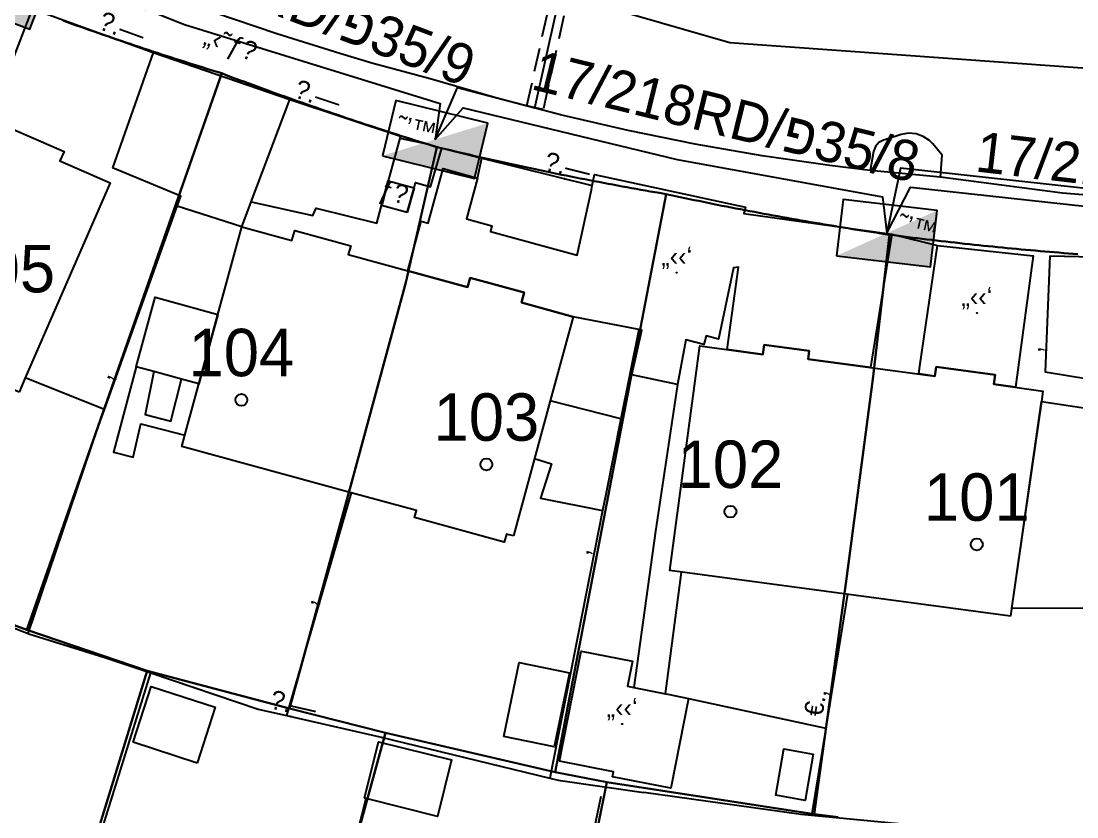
# Model space of a CAD drawing. Header units: metres. Extents: x 218299 to 220222, y 572714 to 574340.
# Drawn here: x 218803.07 to 218847.65, y 573448.94 to 573482.52 of the extents above; entities that cross this region are included whole.
import ezdxf
from ezdxf.enums import TextEntityAlignment as Align

# ---------------------------------------------------------------- set-up
doc = ezdxf.new("R2010")
doc.units = ezdxf.units.M
doc.header["$MEASUREMENT"] = 0
doc.linetypes.add('DASH15', pattern=[1.5, 1, -0.5])
for name, color, linetype in [('1602', 44, 'Continuous'), ('1603', 44, 'Continuous'), ('6151', 102, 'CABLEUNDEXIST03'), ('6261', 7, 'Continuous'), ('6701', 7, 'DASH15'), ('A_POINTS', 2, 'Continuous'), ('M2200', 253, 'Continuous'), ('M2207', 253, 'Continuous'), ('M2401', 7, 'Continuous'), ('M2404', 7, 'Continuous'), ('M2407', 253, 'Continuous'), ('M2408', 253, 'Continuous'), ('M2412', 253, 'Continuous'), ('M2420', 253, 'Continuous'), ('M2601', 253, 'Continuous'), ('M2602', 253, 'Continuous'), ('M2605', 253, 'Continuous'), ('M2612', 253, 'Continuous')]:
    doc.layers.add(name, color=color, linetype=linetype)
doc.styles.add('HEBTXT', font='HEBTXT')
doc.styles.add('MAVAT_HEBTXT', font='HEBTXT')
doc.linetypes.add('CABLEUNDEXIST03', pattern='A,3.5,[222,elecad.shx,S=0.01,R=0,X=0,Y=0],1.5', length=5)

# ---------------------------------------------------------------- blocks, each defined once
blk = doc.blocks.new('6261')
blk.add_lwpolyline([(-2, -1.2), (2, -1.2), (2, 1.2), (-2, 1.2)], close=True)
at = {"color": 0}
blk.add_solid([(2, 1.2), (-2, -1.2), (2, -1.2)], dxfattribs=at)
at = {"color": 0, "style": 'HEBTXT'}
blk.add_attdef('PIL_NAME', (2.689, 2.418), '', height=1.7, dxfattribs=at)
at = {"style": 'HEBTXT'}
blk.add_attdef('CAMUT_MONIM', (2.489, 0.218), '', height=1.7, dxfattribs=at)
at = {"color": 0, "style": 'HEBTXT', "flags": 1}
for tag, p in [('TYPE', (2.585, -1.773)), ('MAP_TYPE', (2.689, -3.782))]:
    blk.add_attdef(tag, p, '', height=1.7, dxfattribs=at)
blk = doc.blocks.new('1603')
at = {"layer": 'A_POINTS'}
blk.add_circle((0, 0), 0.25, dxfattribs=at)
at = {"color": 0, "style": 'HEBTXT'}
blk.add_attdef('PARCEL_NUM', text='', height=2, dxfattribs=at).set_placement((0, 1), align=Align.CENTER)
at = {"color": 0, "style": 'HEBTXT', "flags": 1}
blk.add_attdef('LOT_NUM', text='', height=2, dxfattribs=at).set_placement((0, -2.5), align=Align.CENTER)
blk = doc.blocks.new('M2408')
blk.add_circle((0, 0), 0.025)
at = {"style": 'MAVAT_HEBTXT'}
blk.add_attdef('NAME', text='', height=0.8, dxfattribs=at).set_placement((0, 1.592), align=Align.MIDDLE)
blk = doc.blocks.new('M2601')
blk.add_circle((0, 0), 0.025)
at = {"style": 'MAVAT_HEBTXT'}
blk.add_attdef('NAME', text='', height=0.8, dxfattribs=at).set_placement((0, 1.592), align=Align.MIDDLE)
blk = doc.blocks.new('M2602')
blk.add_circle((0, 0), 0.025)
at = {"style": 'MAVAT_HEBTXT'}
blk.add_attdef('NAME', text='', height=0.8, dxfattribs=at).set_placement((0, 1.592), align=Align.MIDDLE)
blk = doc.blocks.new('M2605')
blk.add_circle((0, 0), 0.025)
at = {"style": 'MAVAT_HEBTXT'}
blk.add_attdef('NAME', text='', height=0.8, dxfattribs=at).set_placement((0, 1.592), align=Align.MIDDLE)
blk = doc.blocks.new('M2612')
blk.add_circle((0, 0), 0.025)
at = {"style": 'MAVAT_HEBTXT'}
blk.add_attdef('NAME', text='', height=0.8, dxfattribs=at).set_placement((0, 1.592), align=Align.MIDDLE)
blk = doc.blocks.new('M2207')
blk.add_circle((0, 0), 0.025)
at = {"style": 'MAVAT_HEBTXT'}
blk.add_attdef('NAME', text='', height=0.8, dxfattribs=at).set_placement((0, 1.592), align=Align.MIDDLE)
blk = doc.blocks.new('M2412')
blk.add_circle((0, 0), 0.025)
at = {"style": 'MAVAT_HEBTXT'}
blk.add_attdef('NAME', text='', height=0.8, dxfattribs=at).set_placement((0, 1.592), align=Align.MIDDLE)
blk = doc.blocks.new('111')
at = {"layer": 'M2200'}
for points in [[(218802.992, 573466.87, 575.901), (218796.153, 573469.839, 575.886), (218789.598, 573472.685, 575.871), (218791.103, 573476.15, 575.871), (218791.911, 573478.013, 575.871), (218793.403, 573481.448, 575.871), (218795.158, 573480.686, 575.871), (218795.365, 573480.596, 575.871), (218795.508, 573480.926, 575.871), (218797.76, 573479.948, 575.871), (218797.618, 573479.622, 575.871), (218800.158, 573478.519, 575.871), (218802.421, 573477.536, 575.871), (218802.625, 573478.006, 575.871), (218804.883, 573477.025, 575.871), (218804.707, 573476.62, 575.871), (218806.826, 573475.7, 575.901), (218803.25, 573467.464, 575.901)], [(218823.854, 573460.795, 576.171), (218823.558, 573460.876, 576.171), (218823.464, 573460.532, 576.006), (218819.682, 573461.567, 576.006), (218819.764, 573461.867, 576.126), (218817.006, 573462.621, 576.126), (218809.858, 573464.577, 576.126), (218809.988, 573465.054, 576.125), (218811.382, 573470.147, 576.108), (218812.394, 573473.844, 576.096), (218812.394, 573473.844, 576.096), (218812.394, 573473.844, 576.096), (218814.508, 573473.266, 576.096), (218814.622, 573473.682, 576.096), (218816.987, 573473.035, 576.096), (218816.887, 573472.668, 576.096), (218821.916, 573471.292, 576.141), (218821.916, 573471.292, 576.141), (218822.026, 573471.692, 576.141), (218822.026, 573471.692, 576.141), (218824.314, 573471.066, 576.141), (218824.314, 573471.066, 576.141), (218824.198, 573470.642, 576.141), (218824.198, 573470.642, 576.141), (218826.384, 573470.044, 576.141), (218826.384, 573470.044, 576.141), (218825.413, 573466.495, 576.153), (218824.746, 573464.057, 576.161)], [(218844.843, 573457.412, 576.36), (218830.461, 573459.335, 576.36), (218831.728, 573468.814, 576.36), (218834.387, 573468.458, 576.36), (218834.44, 573468.855, 576.36), (218836.344, 573468.601, 576.36), (218836.299, 573468.259, 576.36), (218841.647, 573467.544, 576.36), (218841.698, 573467.926, 576.36), (218844.189, 573467.593, 576.36), (218844.136, 573467.202, 576.36), (218846.211, 573466.909, 576.36), (218846.147, 573466.463, 576.36), (218844.904, 573457.836, 576.36), (218844.843, 573457.412, 576.36)]]:
    blk.add_polyline3d(points, close=True, dxfattribs=at)
at = {"layer": 'M2207'}
for points in [[(218824.314, 573471.066, 575.931), (218822.026, 573471.692, 575.916), (218821.916, 573471.292, 575.961), (218819.396, 573471.982, 575.961), (218819.969, 573474.077, 575.826), (218820.263, 573473.997, 575.826), (218820.892, 573476.298, 575.136), (218822.342, 573475.901, 575.166), (218822.342, 573475.901, 575.166), (218821.872, 573474.18, 575.751), (218822.952, 573473.885, 575.781), (218822.886, 573473.645, 575.781), (218826.552, 573472.642, 575.796), (218827.147, 573475.406, 575.626), (218827.185, 573475.583, 575.615), (218827.286, 573476.053, 575.586), (218833.653, 573474.669, 575.571), (218833.58, 573474.404, 576.171), (218839.837, 573473.529, 576.201), (218839.837, 573473.529, 576.201), (218838.926, 573467.907, 576.321), (218836.299, 573468.259, 576.321), (218836.344, 573468.601, 576.321), (218834.44, 573468.855, 576.291), (218834.387, 573468.458, 576.291), (218832.876, 573468.66, 576.291), (218833.354, 573472.145, 576.261), (218833.146, 573472.104, 575.751), (218832.517, 573469.104, 575.901), (218831.996, 573469.246, 576.351), (218831.893, 573468.872, 576.351), (218831.143, 573469.07, 576.351), (218830.788, 573467.181, 576.306), (218830.788, 573467.181, 576.306), (218828.861, 573467.599, 576.336), (218829.274, 573469.487, 576.336), (218829.153, 573469.51, 576.324), (218826.384, 573470.044, 576.036), (218824.198, 573470.642, 576.006)], [(218844.189, 573467.593, 576.096), (218841.698, 573467.926, 576.096), (218841.647, 573467.544, 576.126), (218840.978, 573467.633, 576.126), (218841.022, 573467.963, 575.946), (218841.758, 573473.056, 575.946), (218841.758, 573473.056, 575.946), (218845.797, 573472.623, 575.946), (218845.056, 573467.079, 576.216), (218844.136, 573467.202, 576.216)], [(218811.382, 573470.147, 575.466), (218810.579, 573467.211, 575.466), (218809.85, 573467.41, 575.466), (218808.672, 573467.732, 575.466), (218807.933, 573467.934, 575.466), (218807.933, 573467.934, 575.466), (218808.737, 573470.871, 575.466), (218811.382, 573470.147, 575.466)], [(218851.98, 573465.74, 575.7), (218851.991, 573457.75, 576.18), (218848.456, 573457.745, 576.06), (218844.905, 573457.74, 575.94), (218846.147, 573466.463, 575.94), (218848.967, 573466.053, 575.7), (218848.956, 573465.782, 575.7)], [(218825.797, 573451.293, 575.946), (218826.713, 573455.932, 575.856), (218828.883, 573455.504, 575.616), (218828.675, 573454.45, 575.826), (218828.947, 573454.396, 575.823), (218830.281, 573454.133, 575.807), (218830.379, 573454.114, 575.806), (218831.248, 573453.942, 575.796), (218830.498, 573450.144, 575.766), (218828.037, 573450.629, 575.916), (218828.079, 573450.843, 575.946)], [(218823.456, 573452.328, 575.106), (218824.098, 573455.458, 575.106), (218826.226, 573455.022, 575.136), (218825.584, 573451.891, 575.136), (218823.456, 573452.328, 575.106)], [(218810.502, 573451.212, 572.511), (218807.799, 573452.088, 572.481), (218808.562, 573454.442, 572.301), (218811.265, 573453.569, 572.331), (218810.502, 573451.212, 572.511)], [(218817.566, 573449.725, 571.941), (218818.158, 573452.111, 571.941), (218821.249, 573451.344, 571.941), (218820.657, 573448.958, 571.941), (218817.635, 573449.708, 571.941), (218817.566, 573449.725, 571.941)], [(218836.509, 573451.592, 575.22), (218836.168, 573449.635, 575.22), (218834.938, 573449.849, 575.22), (218835.279, 573451.806, 575.22), (218836.509, 573451.592, 575.22)]]:
    blk.add_polyline3d(points, close=True, dxfattribs=at)
at = {"layer": 'M2401'}
blk.add_polyline3d([(218847.898, 573475.197, 573.094), (218847.039, 573475.268, 573.183), (218841.884, 573475.932, 573.153), (218841.958, 573476.866, 573.153), (218841.559, 573477.345, 573.153), (218841.424, 573477.482, 573.153), (218841.159, 573477.659, 573.153), (218840.858, 573477.765, 573.153), (218840.541, 573477.794, 573.153), (218840.226, 573477.742, 573.153), (218839.533, 573477.519, 573.153), (218839.487, 573477.505, 573.153), (218839.289, 573477.396, 573.153), (218839.141, 573477.225, 573.153), (218839.061, 573477.014, 573.153), (218838.92, 573476.223, 573.168), (218837.213, 573476.431, 573.152), (218834.363, 573476.843, 573.126), (218831.526, 573477.335, 573.099), (218828.703, 573477.905, 573.071), (218825.897, 573478.553, 573.044), (218823.111, 573479.279, 573.016), (218820.346, 573480.082, 572.988), (218817.873, 573480.749, 572.928), (218816.528, 573481.151, 572.857), (218813.863, 573481.992, 572.758), (218811.213, 573482.887, 572.717)], dxfattribs=at)
at = {"layer": 'M2404'}
blk.add_polyline3d([(218847.898, 573475.197, 573.094), (218847.039, 573475.268, 573.183), (218841.884, 573475.932, 573.153), (218841.958, 573476.866, 573.153), (218841.559, 573477.345, 573.153), (218841.424, 573477.482, 573.153), (218841.159, 573477.659, 573.153), (218840.858, 573477.765, 573.153), (218840.541, 573477.794, 573.153), (218840.226, 573477.742, 573.153), (218839.533, 573477.519, 573.153), (218839.487, 573477.505, 573.153), (218839.289, 573477.396, 573.153), (218839.141, 573477.225, 573.153), (218839.061, 573477.014, 573.153), (218838.92, 573476.223, 573.168), (218837.213, 573476.431, 573.152), (218834.363, 573476.843, 573.126), (218831.526, 573477.335, 573.099), (218828.703, 573477.905, 573.071), (218825.897, 573478.553, 573.044), (218823.111, 573479.279, 573.016), (218820.346, 573480.082, 572.988), (218817.873, 573480.749, 572.928), (218816.528, 573481.151, 572.857), (218813.863, 573481.992, 572.758), (218811.213, 573482.887, 572.717)], dxfattribs=at)
at = {"layer": 'M2407'}
for points in [[(218812.791, 573474.902, 573.437), (218815.392, 573474.323, 573.437), (218815.523, 573474.631, 573.437), (218818.092, 573473.992, 573.407), (218818.293, 573474.745, 573.407), (218818.309, 573474.803, 573.407)], [(218807.933, 573467.934, 573.456), (218806.969, 573464.336, 573.306), (218807.798, 573464.122, 573.306), (218808.124, 573465.523, 573.396), (218809.988, 573465.054, 573.396)], [(218806.589, 573466.133, 573.306), (218803.25, 573467.464, 573.336)], [(218808.672, 573467.732, 573.426), (218808.305, 573465.924, 573.426), (218809.394, 573465.641, 573.426), (218809.85, 573467.41, 573.456)], [(218830.788, 573467.181, 573.696), (218829.849, 573460.996, 573.696), (218828.947, 573454.396, 573.426)], [(218824.746, 573464.057, 573.486), (218825.464, 573463.837, 573.486), (218824.998, 573462.388, 573.486), (218827.623, 573461.863, 573.546)], [(218830.281, 573454.133, 573.516), (218830.951, 573459.269, 573.666)], [(218831.248, 573453.942, 573.409), (218837.046, 573452.678, 573.409)]]:
    blk.add_polyline3d(points, dxfattribs=at)
at = {"layer": 'M2408'}
for points in [[(218808.65, 573481.201, 572.586), (218814.412, 573479.218, 572.736)], [(218841.884, 573475.932, 573.153), (218838.92, 573476.223, 573.168)], [(218846.509, 573472.615, 573.195), (218852.7, 573472.483, 573.195)]]:
    blk.add_polyline3d(points, dxfattribs=at)
at = {"layer": 'M2412'}
blk.add_polyline3d([(218819.368, 573474.452, 573.377), (218818.294, 573474.746, 573.377), (218818.573, 573475.78, 573.047), (218819.661, 573475.491, 573.047)], close=True, dxfattribs=at)
at = {"layer": 'M2420', "linetype": 'Continuous', "lineweight": -3}
blk.add_lwpolyline([(218784.91, 573498.19), (218799.09, 573491.38), (218833, 573481.62), (218860.8, 573479.62), (218884.2, 573481.19), (218908, 573487.81), (218929.09, 573498.38), (218936.2, 573503.5), (218951.5, 573513.19), (218966.91, 573529), (218976.7, 573544.88), (218985.627, 573563.641), (218988, 573565.81), (218995.09, 573587.88), (218998.81, 573618.93), (218992.8, 573643.88), (218991.2, 573657.81), (218964.91, 573706.38)], dxfattribs=at)
at = {"layer": 'M2601'}
for points in [[(218820.278, 573477.325, 575.117), (218820.828, 573477.162, 575.117)], [(218803.364, 573456.684, 575.567), (218806.311, 573465.357, 575.747), (218806.589, 573466.133, 575.733), (218809.664, 573474.717, 575.575), (218809.812, 573475.13, 575.567), (218806.932, 573476.328, 575.426)], [(218812.394, 573473.844, 573.816), (218809.664, 573474.717, 573.816)], [(218846.509, 573472.615, 575.055), (218846.509, 573472.615, 575.055), (218846.306, 573467.716, 575.505), (218849.055, 573467.276, 575.505), (218849.318, 573467.234, 575.505), (218849.318, 573467.234, 575.505)], [(218829.153, 573469.51, 575.537), (218828.397, 573465.737, 575.619), (218827.772, 573462.618, 575.687), (218827.623, 573461.863, 575.684), (218825.395, 573450.576, 575.627)], [(218828.397, 573465.737, 575.676), (218825.413, 573466.495, 575.706)], [(218817.006, 573462.621, 575.387), (218814.275, 573453.211, 575.267)], [(218816.777, 573446.351, 571.207), (218817.635, 573449.708, 571.207)], [(218826.178, 573443.191, 571.71), (218827.558, 573449.815, 571.71)]]:
    blk.add_polyline3d(points, dxfattribs=at)
at = {"layer": 'M2602'}
for points in [[(218822.342, 573475.901, 574.127), (218822.529, 573476.735, 574.127)], [(218837.966, 573458.332, 575.953), (218837.046, 573452.678, 575.5), (218836.447, 573448.996, 575.205)], [(218802.755, 573435.797, 570.723), (218804.697, 573442.501, 570.59), (218805.382, 573444.868, 570.543), (218808.55, 573455.013, 570.543)]]:
    blk.add_polyline3d(points, dxfattribs=at)
at = {"layer": 'M2605'}
for points in [[(218788.362, 573482.788, 573.192), (218787.947, 573482.101, 573.162), (218787.602, 573481.376, 573.13), (218787.332, 573480.62, 573.099), (218787.281, 573480.445, 573.092), (218786.281, 573473.786, 573.002), (218785.352, 573467.577, 572.942), (218790.625, 573465.211, 572.942), (218789.209, 573462.156, 572.957), (218792.501, 573460.889, 572.985), (218792.734, 573460.799, 572.987), (218803.364, 573456.684, 573.137), (218803.405, 573456.67, 573.137), (218803.405, 573456.67, 573.137)], [(218802.51, 573480.324, 573.257), (218802.895, 573481.332, 573.246), (218803.548, 573483.044, 573.227), (218803.548, 573483.044, 573.227), (218808.65, 573481.201, 573.227), (218808.65, 573481.201, 573.227), (218806.932, 573476.328, 573.287)], [(218812.394, 573473.844, 573.437), (218812.791, 573474.902, 573.437), (218814.412, 573479.218, 573.437), (218814.412, 573479.218, 573.437), (218819.083, 573477.665, 573.617), (218819.06, 573477.581, 573.617), (218818.573, 573475.78, 573.617), (218818.309, 573474.803, 573.617), (218818.309, 573474.803, 573.617)], [(218819.368, 573474.452, 573.617), (218819.368, 573474.452, 573.617), (218819.661, 573475.491, 573.617), (218819.724, 573475.716, 573.617), (218820.363, 573475.525, 573.617), (218820.828, 573477.162, 573.617), (218822.529, 573476.735, 573.617), (218827.185, 573475.583, 573.617)], [(218803.405, 573456.67, 572.927), (218806.603, 573455.671, 572.867), (218808.55, 573455.013, 572.885), (218813.082, 573453.481, 572.927), (218814.275, 573453.211, 572.927), (218818.211, 573452.321, 572.927), (218825.395, 573450.576, 573.013), (218825.745, 573450.491, 573.017), (218825.745, 573450.491, 573.017), (218825.745, 573450.491, 573.017)], [(218904.178, 573453.952, 572.805), (218897.583, 573452.143, 572.805), (218895.755, 573451.761, 572.805), (218893.483, 573451.286, 572.805), (218887.66, 573450.068, 572.805), (218882.196, 573449.218, 572.805), (218880.374, 573448.935, 572.805), (218871.017, 573447.822, 572.805), (218870.572, 573447.769, 572.805), (218866.475, 573447.725, 572.96), (218864.913, 573447.708, 573.018), (218859.255, 573447.647, 573.232), (218858.644, 573447.64, 573.255), (218856.823, 573447.688, 573.255), (218847.777, 573447.925, 573.255), (218847.581, 573447.93, 573.255), (218837.478, 573448.898, 573.255), (218836.447, 573448.996, 573.255), (218836.006, 573449.038, 573.255), (218829.366, 573449.962, 573.255)], [(218825.745, 573450.491, 573.197), (218829.366, 573449.962, 573.257)]]:
    blk.add_polyline3d(points, dxfattribs=at)
at = {"layer": 'M2612'}
for points in [[(218819.06, 573477.581, 575.087), (218820.278, 573477.325, 575.087), (218820.278, 573477.325, 575.087)], [(218839.837, 573473.529, 575.676), (218841.758, 573473.056, 575.676)]]:
    blk.add_polyline3d(points, dxfattribs=at)
at = {"layer": 'M2207'}
ref = blk.add_blockref('M2207', (218830.752, 573471.907), dxfattribs=dict(at, xscale=0.5, yscale=0.5, zscale=0.5))
ref.add_attrib('NAME', '„‹‹‘', dxfattribs={"layer": '0', "height": 0.8, "style": 'MAVAT_HEBTXT'}).set_placement((218830.752, 573472.532), align=Align.MIDDLE)
ref = blk.add_blockref('M2207', (218843.424, 573470.205), dxfattribs=dict(at, xscale=0.5, yscale=0.5, zscale=0.5))
ref.add_attrib('NAME', '„‹‹‘', dxfattribs={"layer": '0', "height": 0.8, "style": 'MAVAT_HEBTXT'}).set_placement((218843.424, 573470.83), align=Align.MIDDLE)
ref = blk.add_blockref('M2207', (218828.447, 573452.858), dxfattribs=dict(at, xscale=0.5, yscale=0.5, zscale=0.5))
ref.add_attrib('NAME', '„‹‹‘', dxfattribs={"layer": '0', "height": 0.8, "style": 'MAVAT_HEBTXT'}).set_placement((218828.447, 573453.483), align=Align.MIDDLE)
at = {"layer": 'M2408'}
ref = blk.add_blockref('M2408', (218811.465, 573480.232), dxfattribs=dict(at, xscale=0.5, yscale=0.5, zscale=0.5))
ref.add_attrib('NAME', '„‹˜ƒ\x8e', dxfattribs={"layer": '0', "height": 0.8, "rotation": 341.006, "style": 'MAVAT_HEBTXT'}).set_placement((218811.888, 573481.462), align=Align.MIDDLE)
at = {"layer": 'M2412'}
ref = blk.add_blockref('M2412', (218818.583, 573475.777), dxfattribs=dict(at, xscale=0.5, yscale=0.5, zscale=0.5))
ref.add_attrib('NAME', 'ƒ\x8e', dxfattribs={"layer": '0', "height": 0.8, "rotation": 345.1267, "style": 'MAVAT_HEBTXT'}).set_placement((218818.786, 573475.207), align=Align.MIDDLE)
at = {"layer": 'M2601'}
ref = blk.add_blockref('M2601', (218846.345, 573468.648), dxfattribs=dict(at, xscale=0.5, yscale=0.5, zscale=0.5))
ref.add_attrib('NAME', '‚', dxfattribs={"layer": '0', "height": 0.8, "rotation": 87.63, "style": 'MAVAT_HEBTXT'}).set_placement((218845.795, 573468.67), align=Align.MIDDLE)
ref = blk.add_blockref('M2601', (218807.044, 573467.401), dxfattribs=dict(at, xscale=0.5, yscale=0.5, zscale=0.5))
ref.add_attrib('NAME', '‚', dxfattribs={"layer": '0', "height": 0.8, "rotation": 70.2916, "style": 'MAVAT_HEBTXT'}).set_placement((218806.526, 573467.587), align=Align.MIDDLE)
ref = blk.add_blockref('M2601', (218827.264, 573460.046), dxfattribs=dict(at, xscale=0.5, yscale=0.5, zscale=0.5))
ref.add_attrib('NAME', '‚', dxfattribs={"layer": '0', "height": 0.8, "rotation": 78.8311, "style": 'MAVAT_HEBTXT'}).set_placement((218826.725, 573460.152), align=Align.MIDDLE)
ref = blk.add_blockref('M2601', (218815.64, 573457.916), dxfattribs=dict(at, xscale=0.5, yscale=0.5, zscale=0.5))
ref.add_attrib('NAME', '‚', dxfattribs={"layer": '0', "height": 0.8, "rotation": 73.8176, "style": 'MAVAT_HEBTXT'}).set_placement((218815.112, 573458.07), align=Align.MIDDLE)
at = {"layer": 'M2602'}
ref = blk.add_blockref('M2602', (218837.207, 573453.664), dxfattribs=dict(at, xscale=0.5, yscale=0.5, zscale=0.5))
ref.add_attrib('NAME', '€.‚', dxfattribs={"layer": '0', "height": 0.8, "rotation": 80.7606, "style": 'MAVAT_HEBTXT'}).set_placement((218836.664, 573453.752), align=Align.MIDDLE)
at = {"layer": 'M2605'}
ref = blk.add_blockref('M2605', (218807.16, 573481.739), dxfattribs=dict(at, xscale=0.5, yscale=0.5, zscale=0.5))
ref.add_attrib('NAME', '\x9a.—', dxfattribs={"layer": '0', "height": 0.8, "rotation": 340.1372, "style": 'MAVAT_HEBTXT'}).set_placement((218807.347, 573482.256), align=Align.MIDDLE)
ref = blk.add_blockref('M2605', (218815.432, 573478.879), dxfattribs=dict(at, xscale=0.5, yscale=0.5, zscale=0.5))
ref.add_attrib('NAME', '\x9a.—', dxfattribs={"layer": '0', "height": 0.8, "rotation": 341.6174, "style": 'MAVAT_HEBTXT'}).set_placement((218815.605, 573479.401), align=Align.MIDDLE)
ref = blk.add_blockref('M2605', (218826.02, 573475.871), dxfattribs=dict(at, xscale=0.5, yscale=0.5, zscale=0.5))
ref.add_attrib('NAME', '\x9a.—', dxfattribs={"layer": '0', "height": 0.8, "rotation": 345.9131, "style": 'MAVAT_HEBTXT'}).set_placement((218826.153, 573476.405), align=Align.MIDDLE)
ref = blk.add_blockref('M2605', (218814.458, 573453.17), dxfattribs=dict(at, xscale=0.5, yscale=0.5, zscale=0.5))
ref.add_attrib('NAME', '\x9a.—', dxfattribs={"layer": '0', "height": 0.8, "rotation": 347.2553, "style": 'MAVAT_HEBTXT'}).set_placement((218814.579, 573453.707), align=Align.MIDDLE)
at = {"layer": 'M2612'}
ref = blk.add_blockref('M2612', (218819.669, 573477.453), dxfattribs=dict(at, xscale=0.5, yscale=0.5, zscale=0.5))
ref.add_attrib('NAME', '˜’™', dxfattribs={"layer": '0', "height": 0.8, "rotation": 348.1591, "style": 'MAVAT_HEBTXT'}).set_placement((218819.782, 573477.991), align=Align.MIDDLE)
ref = blk.add_blockref('M2612', (218840.797, 573473.292), dxfattribs=dict(at, xscale=0.5, yscale=0.5, zscale=0.5))
ref.add_attrib('NAME', '˜’™', dxfattribs={"layer": '0', "height": 0.8, "rotation": 346.1813, "style": 'MAVAT_HEBTXT'}).set_placement((218840.929, 573473.826), align=Align.MIDDLE)

msp = doc.modelspace()

# ---------------------------------------------------------------- linework, layer by layer
at = {"layer": '1602'}
for points in [[(218804.8425, 573482.5462), (218805.0308, 573482.4787), (218805.2191, 573482.4114), (218805.4076, 573482.3444), (218805.5961, 573482.2777), (218805.7847, 573482.2112), (218805.9734, 573482.145), (218806.1622, 573482.079), (218806.3511, 573482.0133), (218806.5401, 573481.9478), (218806.7292, 573481.8826), (218806.9184, 573481.8177), (218807.1076, 573481.753), (218807.2969, 573481.6886), (218807.4864, 573481.6244), (218807.6759, 573481.5605), (218807.8655, 573481.4968), (218808.0552, 573481.4335), (218808.245, 573481.3703), (218808.4348, 573481.3075), (218808.6248, 573481.2449), (218808.8148, 573481.1825), (218809.0049, 573481.1204), (218809.1951, 573481.0586), (218809.3854, 573480.9971), (218809.5758, 573480.9358), (218809.7663, 573480.8747), (218809.9568, 573480.8139), (218810.1474, 573480.7534), (218810.3381, 573480.6932), (218810.5289, 573480.6332), (218810.7198, 573480.5734), (218810.9107, 573480.514), (218811.1018, 573480.4547), (218811.2929, 573480.3958), (218811.54, 573480.32), (218803.31, 573456.83), (218792.56, 573460.77)], [(218847.6868, 573472.6899), (218847.4874, 573472.705), (218847.288, 573472.7205), (218847.0886, 573472.7362), (218846.8893, 573472.7522), (218846.6899, 573472.7685), (218846.4906, 573472.7851), (218846.2913, 573472.8019), (218846.0921, 573472.819), (218845.8928, 573472.8364), (218845.6936, 573472.854), (218845.4944, 573472.8719), (218845.2952, 573472.8901), (218845.0961, 573472.9086), (218844.897, 573472.9273), (218844.6979, 573472.9463), (218844.4988, 573472.9656), (218844.2998, 573472.9851), (218844.1008, 573473.005), (218843.9018, 573473.0251), (218843.7028, 573473.0454), (218843.5039, 573473.0661), (218843.305, 573473.087), (218843.1061, 573473.1082), (218842.9072, 573473.1296), (218842.7084, 573473.1514), (218842.5096, 573473.1734), (218842.3109, 573473.1956), (218842.1122, 573473.2182), (218841.9135, 573473.241), (218841.7148, 573473.2641), (218841.5162, 573473.2875), (218841.3176, 573473.3111), (218841.119, 573473.335), (218840.9205, 573473.3592), (218840.722, 573473.3837), (218840.5235, 573473.4084), (218840.3251, 573473.4334), (218840.1267, 573473.4586), (218839.9283, 573473.4842), (218839.73, 573473.51), (218839.3584, 573473.5654), (218839.1607, 573473.5953), (218838.963, 573473.6255), (218838.7653, 573473.6559), (218838.5677, 573473.6866), (218838.3701, 573473.7176), (218838.1726, 573473.7489), (218837.9751, 573473.7804), (218837.7776, 573473.8122), (218837.5802, 573473.8442), (218837.3828, 573473.8766), (218837.1855, 573473.9092), (218836.9882, 573473.942), (218836.791, 573473.9752), (218836.5938, 573474.0086), (218836.3966, 573474.0423), (218836.1995, 573474.0762), (218836.0025, 573474.1104), (218835.8055, 573474.1449), (218835.6085, 573474.1797), (218835.4116, 573474.2147), (218835.2148, 573474.25), (218835.018, 573474.2856), (218834.8212, 573474.3214), (218834.6245, 573474.3575), (218834.4278, 573474.3939), (218834.2312, 573474.4306), (218834.0346, 573474.4675), (218833.8381, 573474.5047), (218833.6417, 573474.5421), (218833.4453, 573474.5799), (218833.2489, 573474.6179), (218833.0526, 573474.6561), (218832.8563, 573474.6946), (218832.6601, 573474.7334), (218832.464, 573474.7725), (218832.2679, 573474.8119), (218832.0719, 573474.8515), (218831.8759, 573474.8913), (218831.6799, 573474.9315), (218831.4841, 573474.9719), (218831.2882, 573475.0126), (218831.0925, 573475.0535), (218830.8968, 573475.0947), (218830.7011, 573475.1362), (218830.5055, 573475.178), (218830.31, 573475.22), (218830.0201, 573475.2697), (218829.823, 573475.3038), (218829.626, 573475.3381), (218829.429, 573475.3728), (218829.2321, 573475.4077), (218829.0352, 573475.4429), (218828.8384, 573475.4783), (218828.6416, 573475.5141), (218828.4449, 573475.5501), (218828.2482, 573475.5863), (218828.0516, 573475.6229), (218827.855, 573475.6597), (218827.6584, 573475.6967), (218827.4619, 573475.7341), (218827.2655, 573475.7717), (218827.0691, 573475.8096), (218826.8728, 573475.8477), (218826.6765, 573475.8861), (218826.4803, 573475.9248), (218826.2841, 573475.9638), (218826.088, 573476.003), (218825.892, 573476.0425), (218825.696, 573476.0822), (218825.5, 573476.1223), (218825.3041, 573476.1626), (218825.1083, 573476.2031), (218824.9125, 573476.244), (218824.7167, 573476.2851), (218824.5211, 573476.3264), (218824.3254, 573476.3681), (218824.1299, 573476.41), (218823.9344, 573476.4522), (218823.7389, 573476.4946), (218823.5436, 573476.5373), (218823.3482, 573476.5803), (218823.153, 573476.6235), (218822.9577, 573476.667), (218822.7626, 573476.7108), (218822.5675, 573476.7549), (218822.3725, 573476.7992), (218822.1775, 573476.8438), (218821.9826, 573476.8886), (218821.7878, 573476.9337), (218821.593, 573476.9791), (218821.3983, 573477.0247), (218821.2036, 573477.0707), (218821.009, 573477.1168), (218820.8145, 573477.1633), (218820.62, 573477.21), (218820.2381, 573477.3275), (218820.0471, 573477.3867), (218819.8561, 573477.4462), (218819.6652, 573477.5059), (218819.4744, 573477.5659), (218819.2837, 573477.6261), (218819.0931, 573477.6867), (218818.9026, 573477.7474), (218818.7121, 573477.8085), (218818.5217, 573477.8698), (218818.3314, 573477.9313), (218818.1412, 573477.9931), (218817.9511, 573478.0552), (218817.7611, 573478.1176), (218817.5711, 573478.1802), (218817.3813, 573478.243), (218817.1915, 573478.3061), (218817.0018, 573478.3695), (218816.8122, 573478.4331), (218816.6227, 573478.497), (218816.4332, 573478.5612), (218816.2439, 573478.6256), (218816.0546, 573478.6903), (218815.8655, 573478.7552), (218815.6764, 573478.8204), (218815.4874, 573478.8859), (218815.2985, 573478.9516), (218815.1097, 573479.0176), (218814.921, 573479.0838), (218814.7324, 573479.1503), (218814.5438, 573479.217), (218814.3554, 573479.284), (218814.167, 573479.3513), (218813.9788, 573479.4188), (218813.7906, 573479.4866), (218813.6026, 573479.5546), (218813.4146, 573479.6229), (218813.2267, 573479.6915), (218813.0389, 573479.7603), (218812.8512, 573479.8293), (218812.6636, 573479.8987), (218812.4761, 573479.9683), (218812.2887, 573480.0381), (218812.1014, 573480.1082), (218811.9141, 573480.1785), (218811.727, 573480.2491), (218811.54, 573480.32), (218811.2929, 573480.3958), (218811.1018, 573480.4547), (218810.9107, 573480.514), (218810.7198, 573480.5734), (218810.5289, 573480.6332), (218810.3381, 573480.6932), (218810.1474, 573480.7534), (218809.9568, 573480.8139), (218809.7663, 573480.8747), (218809.5758, 573480.9358), (218809.3854, 573480.9971), (218809.1951, 573481.0586), (218809.0049, 573481.1204), (218808.8148, 573481.1825), (218808.6248, 573481.2449), (218808.4348, 573481.3075), (218808.245, 573481.3703), (218808.0552, 573481.4335), (218807.8655, 573481.4968), (218807.6759, 573481.5605), (218807.4864, 573481.6244), (218807.2969, 573481.6886), (218807.1076, 573481.753), (218806.9184, 573481.8177), (218806.7292, 573481.8826), (218806.5401, 573481.9478), (218806.3511, 573482.0133), (218806.1622, 573482.079), (218805.9734, 573482.145), (218805.7847, 573482.2112), (218805.5961, 573482.2777), (218805.4076, 573482.3444), (218805.2191, 573482.4114), (218805.0308, 573482.4787), (218804.8425, 573482.5462)], [(218837.57, 573448.92), (218836.55, 573449.06), (218837.91, 573458.88), (218839.03, 573467.41), (218839.73, 573473.51), (218839.9283, 573473.4842), (218840.1267, 573473.4586), (218840.3251, 573473.4334), (218840.5235, 573473.4084), (218840.722, 573473.3837), (218840.9205, 573473.3592), (218841.119, 573473.335), (218841.3176, 573473.3111), (218841.5162, 573473.2875), (218841.7148, 573473.2641), (218841.9135, 573473.241), (218842.1122, 573473.2182), (218842.3109, 573473.1956), (218842.5096, 573473.1734), (218842.7084, 573473.1514), (218842.9072, 573473.1296), (218843.1061, 573473.1082), (218843.305, 573473.087), (218843.5039, 573473.0661), (218843.7028, 573473.0454), (218843.9018, 573473.0251), (218844.1008, 573473.005), (218844.2998, 573472.9851), (218844.4988, 573472.9656), (218844.6979, 573472.9463), (218844.897, 573472.9273), (218845.0961, 573472.9086), (218845.2952, 573472.8901), (218845.4944, 573472.8719), (218845.6936, 573472.854), (218845.8928, 573472.8364), (218846.0921, 573472.819), (218846.2913, 573472.8019), (218846.4906, 573472.7851), (218846.6899, 573472.7685), (218846.8893, 573472.7522), (218847.0886, 573472.7362), (218847.288, 573472.7205), (218847.4874, 573472.705), (218847.6868, 573472.6899)], [(218792.56, 573460.77), (218803.31, 573456.83), (218808.4, 573455.1), (218801.01, 573431.11)], [(218801.01, 573431.11), (218808.4, 573455.1), (218814.41, 573453.52), (218818.45, 573452.49), (218815.73, 573442.54)], [(218815.73, 573442.54), (218818.45, 573452.49), (218825.62, 573450.83), (218827.8, 573450.41), (218822.83, 573425.76)], [(218822.83, 573425.76), (218827.8, 573450.41), (218836.55, 573449.06), (218837.57, 573448.92)]]:
    msp.add_lwpolyline(points, dxfattribs=at)
for points in [[(218803.31, 573456.83), (218811.54, 573480.32), (218811.727, 573480.2491), (218811.9141, 573480.1785), (218812.1014, 573480.1082), (218812.2887, 573480.0381), (218812.4761, 573479.9683), (218812.6636, 573479.8987), (218812.8512, 573479.8293), (218813.0389, 573479.7603), (218813.2267, 573479.6915), (218813.4146, 573479.6229), (218813.6026, 573479.5546), (218813.7906, 573479.4866), (218813.9788, 573479.4188), (218814.167, 573479.3513), (218814.3554, 573479.284), (218814.5438, 573479.217), (218814.7324, 573479.1503), (218814.921, 573479.0838), (218815.1097, 573479.0176), (218815.2985, 573478.9516), (218815.4874, 573478.8859), (218815.6764, 573478.8204), (218815.8655, 573478.7552), (218816.0546, 573478.6903), (218816.2439, 573478.6256), (218816.4332, 573478.5612), (218816.6227, 573478.497), (218816.8122, 573478.4331), (218817.0018, 573478.3695), (218817.1915, 573478.3061), (218817.3813, 573478.243), (218817.5711, 573478.1802), (218817.7611, 573478.1176), (218817.9511, 573478.0552), (218818.1412, 573477.9931), (218818.3314, 573477.9313), (218818.5217, 573477.8698), (218818.7121, 573477.8085), (218818.9026, 573477.7474), (218819.0931, 573477.6867), (218819.2837, 573477.6261), (218819.4744, 573477.5659), (218819.6652, 573477.5059), (218819.8561, 573477.4462), (218820.0471, 573477.3867), (218820.2381, 573477.3275), (218820.62, 573477.21), (218819.32, 573471.49), (218817.06, 573463.19), (218814.41, 573453.52), (218808.4, 573455.1)], [(218814.41, 573453.52), (218817.06, 573463.19), (218819.32, 573471.49), (218820.62, 573477.21), (218820.8145, 573477.1633), (218821.009, 573477.1168), (218821.2036, 573477.0707), (218821.3983, 573477.0247), (218821.593, 573476.9791), (218821.7878, 573476.9337), (218821.9826, 573476.8886), (218822.1775, 573476.8438), (218822.3725, 573476.7992), (218822.5675, 573476.7549), (218822.7626, 573476.7108), (218822.9577, 573476.667), (218823.153, 573476.6235), (218823.3482, 573476.5803), (218823.5436, 573476.5373), (218823.7389, 573476.4946), (218823.9344, 573476.4522), (218824.1299, 573476.41), (218824.3254, 573476.3681), (218824.5211, 573476.3264), (218824.7167, 573476.2851), (218824.9125, 573476.244), (218825.1083, 573476.2031), (218825.3041, 573476.1626), (218825.5, 573476.1223), (218825.696, 573476.0822), (218825.892, 573476.0425), (218826.088, 573476.003), (218826.2841, 573475.9638), (218826.4803, 573475.9248), (218826.6765, 573475.8861), (218826.8728, 573475.8477), (218827.0691, 573475.8096), (218827.2655, 573475.7717), (218827.4619, 573475.7341), (218827.6584, 573475.6967), (218827.855, 573475.6597), (218828.0516, 573475.6229), (218828.2482, 573475.5863), (218828.4449, 573475.5501), (218828.6416, 573475.5141), (218828.8384, 573475.4783), (218829.0352, 573475.4429), (218829.2321, 573475.4077), (218829.429, 573475.3728), (218829.626, 573475.3381), (218829.823, 573475.3038), (218830.0201, 573475.2697), (218830.31, 573475.22), (218825.62, 573450.83), (218818.45, 573452.49)], [(218825.62, 573450.83), (218830.31, 573475.22), (218830.5055, 573475.178), (218830.7011, 573475.1362), (218830.8968, 573475.0947), (218831.0925, 573475.0535), (218831.2882, 573475.0126), (218831.4841, 573474.9719), (218831.6799, 573474.9315), (218831.8759, 573474.8913), (218832.0719, 573474.8515), (218832.2679, 573474.8119), (218832.464, 573474.7725), (218832.6601, 573474.7334), (218832.8563, 573474.6946), (218833.0526, 573474.6561), (218833.2489, 573474.6179), (218833.4453, 573474.5799), (218833.6417, 573474.5421), (218833.8381, 573474.5047), (218834.0346, 573474.4675), (218834.2312, 573474.4306), (218834.4278, 573474.3939), (218834.6245, 573474.3575), (218834.8212, 573474.3214), (218835.018, 573474.2856), (218835.2148, 573474.25), (218835.4116, 573474.2147), (218835.6085, 573474.1797), (218835.8055, 573474.1449), (218836.0025, 573474.1104), (218836.1995, 573474.0762), (218836.3966, 573474.0423), (218836.5938, 573474.0086), (218836.791, 573473.9752), (218836.9882, 573473.942), (218837.1855, 573473.9092), (218837.3828, 573473.8766), (218837.5802, 573473.8442), (218837.7776, 573473.8122), (218837.9751, 573473.7804), (218838.1726, 573473.7489), (218838.3701, 573473.7176), (218838.5677, 573473.6866), (218838.7653, 573473.6559), (218838.963, 573473.6255), (218839.1607, 573473.5953), (218839.3584, 573473.5654), (218839.73, 573473.51), (218839.03, 573467.41), (218837.91, 573458.88), (218836.55, 573449.06), (218827.8, 573450.41)]]:
    msp.add_lwpolyline(points, close=True, dxfattribs=at)
at = {"layer": '6151'}
for points in [[(218839.6233, 573473.5754), (218840.6243, 573475.5188), (218848.8696, 573474.6102), (218868.2702, 573474.6708), (218884.9724, 573476.7908), (218897.4616, 573479.88), (218905.8887, 573482.2423), (218922.3846, 573489.3589), (218925.0689, 573485.3309), (218926.24, 573484.8443), (218926.4479, 573484.6717), (218926.4425, 573484.4336), (218926.6362, 573484.4325), (218926.635, 573484.5165)], [(218820.5555, 573477.5293), (218821.4931, 573479.7149), (218824.767, 573478.8669), (218827.0314, 573489.0314)], [(218852.2152, 573485.7964), (218852.1399, 573475.1509), (218848.9096, 573475.3604), (218840.1938, 573476.3208), (218839.6233, 573473.5754)], [(218801.9968, 573484.0092), (218803.0019, 573485.1664), (218809.974, 573482.3801), (218820.7656, 573479.0486), (218820.5555, 573477.5293)], [(218820.5555, 573477.5293), (218821.7356, 573478.8669), (218830.7691, 573476.6863), (218839.4387, 573475.1115), (218839.6233, 573473.5754)]]:
    msp.add_lwpolyline(points, dxfattribs=at)
at = {"layer": '6701'}
msp.add_lwpolyline([(218825.109, 573478.791), (218824.425, 573478.943), (218826.285, 573487.291), (218826.968, 573487.138)], close=True, dxfattribs=at)

# ---------------------------------------------------------------- block references
msp.add_blockref('111', (0, 0))
at = {"layer": '1603'}
for p, values in [((218802.2755, 573470.0765), {'PARCEL_NUM': '105'}), ((218812.372, 573466.537), {'PARCEL_NUM': '104'}), ((218822.7158, 573463.8134), {'PARCEL_NUM': '103'}), ((218833.0198, 573461.8218), {'PARCEL_NUM': '102'}), ((218843.4197, 573460.4363), {'PARCEL_NUM': '101'})]:
    msp.add_blockref('1603', p, dxfattribs=at).add_auto_attribs(values)
at = {"layer": '6261'}
ref = msp.add_blockref('6261', (218801.9968, 573484.0092), dxfattribs=dict(at, rotation=339.2499999998954))
ref.add_attrib('PIL_NAME', '17/218RD/פ35/9', (218806.2103, 573485.6447), dxfattribs={"layer": '0', "color": 0, "height": 1.7, "rotation": 339.25, "style": 'HEBTXT'})
ref = msp.add_blockref('6261', (218820.5555, 573477.5293), dxfattribs=dict(at, rotation=346.2299999998932))
ref.add_attrib('PIL_NAME', '17/218RD/פ35/8', (218824.539, 573479.6647), dxfattribs={"layer": '0', "color": 0, "height": 1.7, "rotation": 346.23, "style": 'HEBTXT'})
ref = msp.add_blockref('6261', (218839.6233, 573473.5754), dxfattribs=dict(at, rotation=353.299999999891))
ref.add_attrib('PIL_NAME', '17/218RD/פ35/7', (218843.3137, 573476.1849), dxfattribs={"layer": '0', "color": 0, "height": 1.7, "rotation": 353.3, "style": 'HEBTXT'})

doc.saveas('drawing.dxf')
